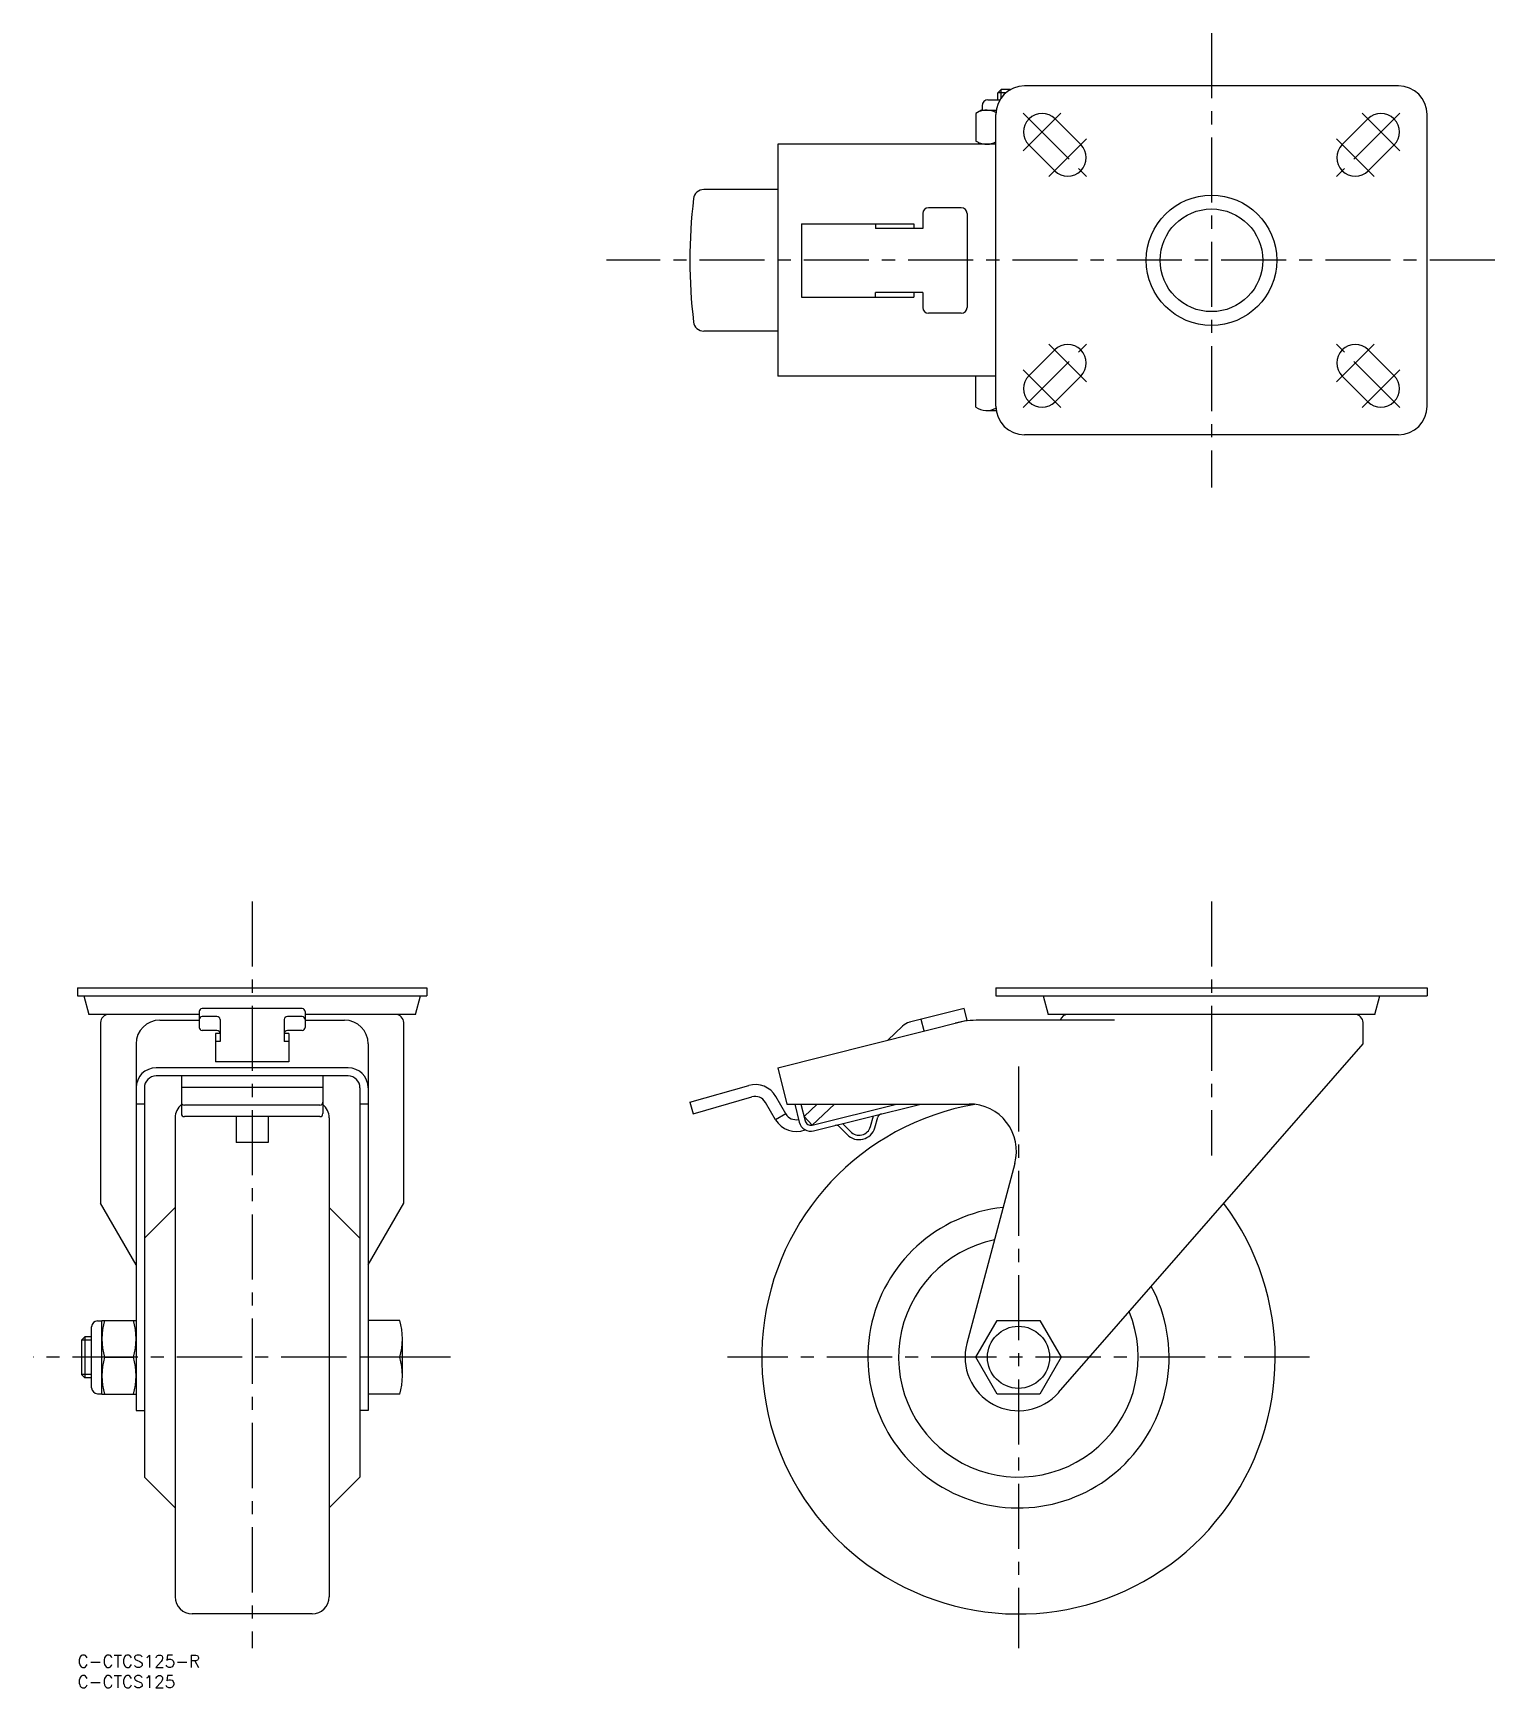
# Model space of a CAD drawing. Extents: x -11 to 345, y -8 to 395.
import ezdxf

# ---------------------------------------------------------------- set-up
doc = ezdxf.new("R2010")
doc.units = 0
doc.header["$LTSCALE"] = 0.5
doc.linetypes.add('CENTER', pattern=[50.8, 31.75, -6.35, 6.35, -6.35])
doc.linetypes.add('DASHED', pattern=[19.05, 12.7, -6.35])
for name, color, linetype in [('MSM_CENTER', 1, 'CENTER'), ('MSM_CONTINUOUS', 7, 'CONTINUOUS'), ('MSM_DASHED', 4, 'DASHED'), ('MSM_PART_NUMBER', 7, 'CONTINUOUS')]:
    doc.layers.add(name, color=color, linetype=linetype)
doc.styles.get("Standard").update_dxf_attribs({"font": 'txt.shx', "height": 3, "bigfont": 'bigfont.shx'})

msp = doc.modelspace()

# ---------------------------------------------------------------- linework, layer by layer
at = {"layer": 'MSM_CENTER'}
for p, q in [((276.07, 394.95), (276.07, 284.28)), ((230.22, 375.46), (245.67, 360.02)), ((230.22, 366.27), (239.42, 375.46)), ((321.92, 375.46), (306.47, 360.02)), ((321.92, 366.27), (312.72, 375.46)), ((236.47, 360.02), (245.67, 369.21)), ((315.67, 360.02), (306.47, 369.21)), ((345.07, 339.62), (128.74, 339.62)), ((230.22, 303.77), (245.67, 319.21)), ((236.47, 319.21), (245.67, 310.02)), ((321.92, 303.77), (306.47, 319.21)), ((315.67, 319.21), (306.47, 310.02)), ((230.22, 312.96), (239.42, 303.77)), ((321.92, 312.96), (312.72, 303.77)), ((42.5, 183.51), (42.5, 1.67)), ((276.07, 183.51), (276.07, 121.64)), ((229.07, 143.33), (229.07, 1.67)), ((90.83, 72.5), (-10.83, 72.5)), ((299.9, 72.5), (158.24, 72.5))]:
    msp.add_line(p, q, dxfattribs=at)
at = {"layer": 'MSM_CONTINUOUS'}
for p, q in [((224.88, 381.2), (224.07, 380.39)), ((224.07, 378.7), (224.07, 380.39)), ((225.96, 380.39), (224.07, 380.39)), ((227.11, 381.2), (224.88, 381.2)), ((321.57, 382.12), (230.57, 382.12)), ((220.07, 376.2), (218.68, 375.39)), ((218.68, 375.39), (218.68, 368.67)), ((220.07, 376.2), (223.65, 376.2)), ((220.21, 377.26), (220.21, 376.2)), ((221.65, 378.7), (224.56, 378.7)), ((223.57, 304.12), (223.57, 375.12)), ((328.57, 304.12), (328.57, 375.12)), ((238, 374.05), (244.25, 367.8)), ((314.14, 374.05), (307.89, 367.8)), ((170.45, 367.87), (170.45, 311.37)), ((223.57, 367.87), (170.45, 367.87)), ((220.07, 367.87), (218.68, 368.67)), ((231.64, 367.68), (237.89, 361.43)), ((320.5, 367.68), (314.25, 361.43)), ((170.45, 356.84), (152.44, 356.84)), ((205.76, 351), (205.76, 347.4)), ((215.13, 352.44), (207.2, 352.44)), ((216.57, 351), (216.57, 328.16)), ((176.21, 348.48), (176.21, 330.68)), ((176.21, 348.48), (203.6, 348.48)), ((194.23, 348.48), (194.23, 347.4)), ((205.76, 347.4), (194.23, 347.4)), ((203.6, 348.48), (203.6, 347.4)), ((176.21, 330.68), (203.6, 330.68)), ((205.76, 331.76), (194.23, 331.76)), ((194.23, 330.68), (194.23, 331.76)), ((203.6, 331.76), (203.6, 330.68)), ((205.76, 331.76), (205.76, 328.16)), ((215.13, 326.72), (207.2, 326.72)), ((170.45, 322.39), (152.44, 322.39)), ((231.64, 311.55), (237.89, 317.8)), ((320.5, 311.55), (314.25, 317.8)), ((223.57, 311.37), (170.45, 311.37)), ((218.68, 303.84), (218.68, 311.37)), ((238, 305.18), (244.25, 311.43)), ((314.14, 305.18), (307.89, 311.43)), ((221.28, 303.03), (223.65, 303.03)), ((321.57, 297.12), (230.57, 297.12)), ((0, 162.5), (85, 162.5)), ((0, 162.5), (0, 160.5)), ((85, 162.5), (85, 160.5)), ((223.57, 162.5), (223.57, 160.5)), ((223.57, 162.5), (328.57, 162.5)), ((328.57, 162.5), (328.57, 160.5)), ((0, 160.5), (85, 160.5)), ((1.5, 160.5), (2.75, 156)), ((54.68, 157.41), (30.32, 157.41)), ((82.25, 156), (83.5, 160.5)), ((215.87, 157.41), (202.58, 154.07)), ((216.58, 154.6), (215.87, 157.41)), ((223.57, 160.5), (328.57, 160.5)), ((235.07, 160.5), (236.32, 156)), ((315.82, 156), (317.07, 160.5)), ((29.6, 156), (2.75, 156)), ((5.6, 154), (5.6, 110)), ((20.02, 154.6), (29.6, 154.6)), ((29.6, 156.69), (29.6, 152.81)), ((33.92, 155.49), (30.32, 155.49)), ((34.7, 154.78), (34.7, 149.41)), ((50.3, 154.78), (50.3, 149.41)), ((54.68, 155.49), (51.08, 155.49)), ((55.4, 156.69), (55.4, 152.81)), ((82.25, 156), (55.4, 156)), ((55.4, 154.6), (64.98, 154.6)), ((79.4, 110), (79.4, 154)), ((170.47, 143), (216.58, 154.6)), ((206.1, 151.97), (205.4, 154.78)), ((252.47, 154.6), (219.54, 154.6)), ((315.82, 156), (236.32, 156)), ((312.97, 148.8), (312.97, 154)), ((33.92, 152.09), (30.32, 152.09)), ((33.6, 151.35), (33.6, 144.46)), ((34.7, 151.35), (33.6, 151.35)), ((34.7, 149.41), (33.6, 149.41)), ((51.4, 151.35), (50.3, 151.35)), ((51.4, 149.41), (50.3, 149.41)), ((54.68, 152.09), (51.08, 152.09)), ((51.4, 151.35), (51.4, 144.46)), ((200.81, 153.1), (197.26, 149.74)), ((14.25, 148.83), (14.25, 59.53)), ((70.75, 148.83), (70.75, 59.53)), ((238.86, 63.95), (312.97, 148.8)), ((65.87, 143), (19.13, 143)), ((51.4, 144.46), (33.6, 144.46)), ((170.47, 143), (172.69, 134.18)), ((16.25, 138.12), (16.25, 43.33)), ((65.87, 141), (19.13, 141)), ((25.28, 141), (25.28, 131.84)), ((59.72, 138.21), (25.28, 138.21)), ((59.72, 141), (59.72, 131.84)), ((68.75, 138.12), (68.75, 43.33)), ((149.07, 134.59), (163.4, 138.68)), ((16.25, 134.18), (14.25, 134.18)), ((59, 133.89), (26, 133.89)), ((70.75, 134.18), (68.75, 134.18)), ((149.07, 134.59), (149.86, 131.82)), ((149.86, 131.82), (164.19, 135.91)), ((169.91, 130.36), (167.48, 134.58)), ((172.41, 131.8), (169.98, 136.02)), ((172.69, 134.18), (217.07, 134.18)), ((174.6, 134.18), (175.71, 129.74)), ((176.09, 134.18), (177.11, 130.09)), ((180.09, 134.18), (176.89, 131.15)), ((184.29, 134.18), (178.86, 129.05)), ((178.86, 129.04), (199.38, 134.18)), ((179.2, 127.65), (205.32, 134.18)), ((23.75, 130.83), (23.75, 14.17)), ((59, 131.12), (26, 131.12)), ((38.61, 131.12), (38.61, 124.8)), ((46.39, 131.12), (46.39, 124.8)), ((61.25, 130.83), (61.25, 14.17)), ((172.41, 131.8), (169.91, 130.36)), ((178.86, 129.05), (176.89, 131.15)), ((188.14, 127.47), (186.26, 129.41)), ((193.05, 128.7), (193.79, 131.29)), ((194.09, 128.4), (194.83, 130.99)), ((187.37, 126.72), (185.49, 128.66)), ((46.39, 124.8), (38.61, 124.8)), ((228.19, 119.72), (216.51, 75.84)), ((14.25, 95.01), (5.6, 110)), ((23.75, 109), (16.25, 101.5)), ((68.75, 101.5), (61.25, 109)), ((70.75, 95.01), (79.4, 110)), ((4.86, 81.36), (5.92, 81.36)), ((5.92, 63.5), (5.92, 81.5)), ((5.92, 81.5), (14.25, 81.5)), ((78.44, 81.5), (70.75, 81.5)), ((218.68, 72.5), (223.87, 81.5)), ((223.87, 81.5), (234.27, 81.5)), ((234.27, 81.5), (239.46, 72.5)), ((0.92, 76.69), (1.73, 77.5)), ((0.92, 76.69), (0.92, 68.31)), ((3.42, 77.5), (1.73, 77.5)), ((1.73, 77.5), (1.73, 67.5)), ((3.42, 65.08), (3.42, 79.92)), ((79.08, 68), (79.08, 77)), ((6.56, 72.5), (13.61, 72.5)), ((78.44, 72.5), (70.75, 72.5)), ((223.87, 63.5), (218.68, 72.5)), ((239.46, 72.5), (234.27, 63.5)), ((0.92, 68.31), (1.73, 67.5)), ((3.42, 67.5), (1.73, 67.5)), ((4.86, 63.64), (5.92, 63.64)), ((5.92, 63.5), (14.25, 63.5)), ((78.44, 63.5), (70.75, 63.5)), ((234.27, 63.5), (223.87, 63.5)), ((14.25, 59.53), (16.25, 59.53)), ((70.75, 59.53), (68.75, 59.53)), ((16.25, 43.33), (23.75, 35.83)), ((68.75, 43.33), (61.25, 35.83)), ((57.08, 10), (27.92, 10))]:
    msp.add_line(p, q, dxfattribs=at)
for centre, radius in [((276.07, 339.62), 15.88), ((276.07, 339.62), 12.5), ((229.07, 72.5), 7.56)]:
    msp.add_circle(centre, radius, dxfattribs=at)
for centre, radius, start, end in [((230.57, 375.12), 7, 90, 180), ((321.57, 375.12), 7, 0, 90), ((221.28, 371.6), 4.6, 59.8672, 115.6158), ((221.65, 377.26), 1.44, 90, 180), ((234.82, 370.87), 4.5, 45, 225), ((317.32, 370.87), 4.5, 315, 135), ((221.28, 372.47), 4.6, 244.3842, 299.9136), ((241.07, 364.62), 4.5, 225, 45), ((311.07, 364.62), 4.5, 135, 315), ((276.07, 339.62), 127, 173.208, 186.792), ((152.44, 354.34), 2.5, 90, 173.208), ((207.2, 351), 1.44, 90, 180), ((215.13, 351), 1.44, 0, 90), ((207.2, 328.16), 1.44, 180, 270), ((215.13, 328.16), 1.44, 270, 0), ((152.44, 324.89), 2.5, 186.792, 270), ((241.07, 314.62), 4.5, 315, 135), ((311.07, 314.62), 4.5, 45, 225), ((234.82, 308.37), 4.5, 135, 315), ((317.32, 308.37), 4.5, 225, 45), ((221.28, 307.63), 4.6, 235.6158, 300.1328), ((230.57, 304.12), 7, 180, 270), ((321.57, 304.12), 7, 270, 0), ((30.32, 156.69), 0.721, 90, 180), ((54.68, 156.69), 0.721, 0, 90), ((7.6, 154), 2, 90, 180), ((20.02, 148.83), 5.77, 90, 180), ((30.32, 154.77), 0.721, 90.0171, 181.6635), ((33.88, 154.67), 0.827, 7.6784, 86.98), ((51.12, 154.67), 0.827, 93.02, 172.3216), ((54.68, 154.77), 0.721, 358.3365, 89.9829), ((64.98, 148.83), 5.77, 0, 90), ((77.4, 154), 2, 0, 90), ((203.56, 150.19), 4, 104.1239, 133.3996), ((219.54, 130.6), 24, 90, 104.1239), ((241.17, 154), 2, 90, 162.5424), ((310.97, 154), 2, 360, 90), ((30.32, 152.81), 0.721, 180, 270), ((33.88, 151.27), 0.826, 7.2199, 87.016), ((51.12, 151.27), 0.822, 92.8951, 174.0629), ((54.68, 152.81), 0.721, 270, 0), ((19.13, 138.12), 4.88, 90, 180), ((65.87, 138.12), 4.88, 0, 90), ((19.13, 138.12), 2.88, 90, 180), ((65.87, 138.12), 2.88, 0, 90), ((164.98, 133.14), 5.77, 30, 105.9454), ((27.92, 130.83), 4.17, 129.3302, 180), ((26, 134.62), 0.721, 180, 270), ((59, 134.62), 0.721, 270, 0), ((57.08, 130.83), 4.17, 0, 50.6698), ((164.98, 133.14), 2.88, 30, 105.9454), ((229.07, 72.5), 62.5, 99.7796, 36.8611), ((217.07, 122.68), 11.5, 345.0951, 90), ((26, 131.84), 0.721, 180, 270), ((59, 131.84), 0.721, 270, 0), ((174.91, 133.24), 5.77, 210, 292.4896), ((174.91, 133.24), 2.88, 210, 282.6139), ((178.51, 130.44), 2.88, 194.0362, 284.0362), ((174.91, 133.24), 2.88, 312.4071, 313.3507), ((178.51, 130.44), 1.44, 194.0362, 284.0362), ((174.91, 133.24), 5.77, 313.2185, 313.3507), ((184.71, 127.91), 1.08, 44.0362, 104.0362), ((195.87, 130.7), 1.08, 104.0362, 164.0362), ((190.24, 129.5), 4, 224.0362, 344.0362), ((190.24, 129.5), 2.92, 224.0362, 344.0362), ((229.07, 72.5), 36.67, 95.8607, 28.1007), ((229.07, 72.5), 29.17, 101.5642, 22.3973), ((4.86, 79.92), 1.44, 90, 180), ((21.98, 77), 16.07, 163.7343, 196.2657), ((-1.82, 77), 16.07, 343.7343, 16.2657), ((63.02, 77), 16.07, 343.7343, 16.2657), ((229.07, 72.5), 13, 165.0951, 318.8663), ((21.98, 68), 16.07, 163.7343, 196.2657), ((-1.82, 68), 16.07, 343.7343, 16.2657), ((63.02, 68), 16.07, 343.7343, 16.2657), ((4.86, 65.08), 1.44, 180, 270), ((27.92, 14.17), 4.17, 180, 270), ((57.08, 14.17), 4.17, 270, 0)]:
    msp.add_arc(centre, radius, start, end, dxfattribs=at)
at = {"layer": 'MSM_DASHED'}
for p, q in [((224.88, 379.2), (224.88, 381.2)), ((3.42, 76.69), (0.92, 76.69)), ((3.42, 68.31), (0.92, 68.31))]:
    msp.add_line(p, q, dxfattribs=at)

# ---------------------------------------------------------------- texts
at = {"layer": 'MSM_PART_NUMBER'}
for s, p in [('C-CTCS125-R', (0, -3)), ('C-CTCS125', (0, -8))]:
    msp.add_text(s, height=3, dxfattribs=at).set_placement(p)

doc.saveas('drawing.dxf')
